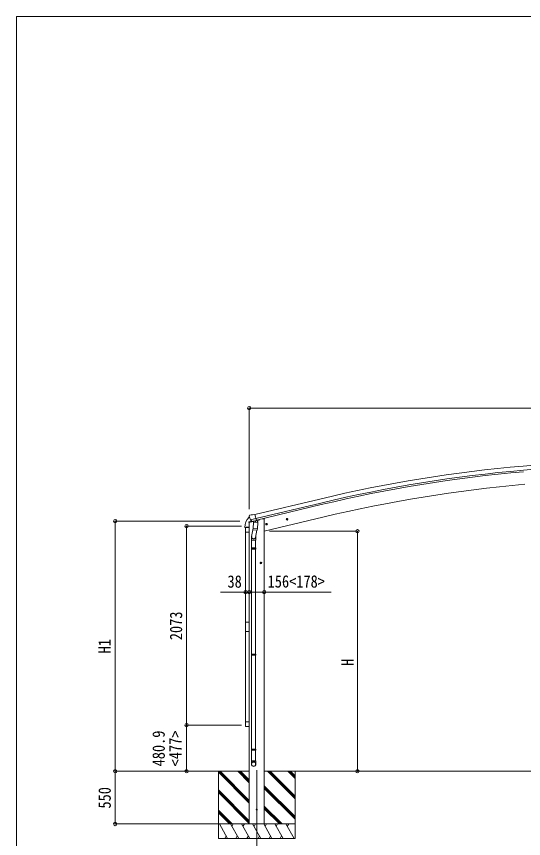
# Model space of a CAD drawing. Units: millimetres at full size. Extents: x -9783 to 9892, y -6828 to 6752.
# Drawn here: x -9783 to -4500, y -1815 to 6752 of the extents above; entities that cross this region are included whole.
import ezdxf
from ezdxf.enums import TextEntityAlignment as Align

# ---------------------------------------------------------------- set-up
doc = ezdxf.new("R2010")
doc.units = ezdxf.units.MM
doc.header["$LTSCALE"] = 35
doc.header["$PDMODE"] = 32
doc.header["$PDSIZE"] = 35
for name, color, linetype, lineweight in [('0-0_0', 7, 'Continuous', 9), ('0-1_本体', 4, 'Continuous', 9), ('0-2_部品', 7, 'Continuous', 9), ('0-8_PARTS2', 2, 'Continuous', 9), ('0-A_寸法', 6, 'Continuous', 9), ('1-1_GLASS', 4, 'Continuous', 9), ('1-2_GLASS_SEAL', 7, 'Continuous', 9), ('1-A', 6, 'Continuous', 9), ('F-0_240', 7, 'Continuous', 9)]:
    doc.layers.add(name, color=color, linetype=linetype, lineweight=lineweight)
doc.styles.add('ＭＳ ゴシック', font='')
doc.styles.get('ＭＳ ゴシック').set_extended_font_data('MS Gothic')

msp = doc.modelspace()

# ---------------------------------------------------------------- linework, layer by layer
at = {"layer": '0-0_0'}
for p, q in [((-7357.93, -1113.2), (-7756.6, -1113.2)), ((-7679.68, -1113.2), (-7679.68, -1813.2)), ((-7357.43, -1430.82), (-7675.04, -1113.21)), ((-7357.43, -1416.68), (-7660.9, -1113.21)), ((-7357.43, -1232.83), (-7477.06, -1113.2)), ((-7357.43, -1218.69), (-7462.92, -1113.2)), ((-7357.43, -1204.55), (-7448.78, -1113.2)), ((-7201.93, -1113.2), (-332.96, -1113.2)), ((-6879.68, -1402.21), (-7168.69, -1113.2)), ((-6879.68, -1388.07), (-7154.55, -1113.2)), ((-6879.68, -1373.93), (-7140.41, -1113.2)), ((-6879.68, -1190.08), (-6956.56, -1113.2)), ((-6879.68, -1175.94), (-6942.42, -1113.2)), ((-6928.27, -1113.21), (-6928.28, -1113.2)), ((-6879.68, -1161.8), (-6928.26, -1113.21)), ((-6879.68, -1113.2), (-6879.68, -1813.2)), ((-7357.43, -1444.96), (-7679.68, -1122.71)), ((-6879.68, -1586.06), (-7201.93, -1263.81)), ((-6879.68, -1600.2), (-7201.93, -1277.95)), ((-7357.43, -1628.81), (-7679.68, -1306.56)), ((-7357.43, -1642.95), (-7679.68, -1320.7)), ((-7357.43, -1657.09), (-7679.68, -1334.84)), ((-6879.68, -1614.34), (-7201.93, -1292.09)), ((-7535.17, -1663.2), (-7679.68, -1518.69)), ((-7549.31, -1663.2), (-7679.68, -1532.83)), ((-7014.67, -1663.2), (-7201.93, -1475.94)), ((-7028.81, -1663.2), (-7201.93, -1490.08)), ((-7042.95, -1663.2), (-7201.93, -1504.23)), ((-7563.45, -1663.2), (-7679.68, -1546.98)), ((-7679.68, -1663.2), (-6879.68, -1663.2)), ((-7582.79, -1813.2), (-7669.39, -1663.2)), ((-7467.32, -1813.2), (-7553.92, -1663.2)), ((-7523.92, -1663.2), (-7538.92, -1689.18)), ((-7351.85, -1813.2), (-7438.45, -1663.2)), ((-7423.45, -1689.18), (-7408.45, -1663.2)), ((-7236.38, -1813.2), (-7322.98, -1663.2)), ((-7307.98, -1689.18), (-7292.98, -1663.2)), ((-7120.91, -1813.2), (-7207.51, -1663.2)), ((-7192.51, -1689.18), (-7177.51, -1663.2)), ((-7005.44, -1813.2), (-7092.04, -1663.2)), ((-7077.04, -1689.18), (-7062.04, -1663.2)), ((-6889.97, -1813.2), (-6976.57, -1663.2)), ((-6961.57, -1689.18), (-6946.57, -1663.2)), ((-7597.79, -1787.22), (-7612.79, -1813.2)), ((-7482.32, -1787.22), (-7497.31, -1813.2)), ((-7366.85, -1787.22), (-7381.84, -1813.2)), ((-7251.38, -1787.22), (-7266.38, -1813.2)), ((-7135.91, -1787.22), (-7150.91, -1813.2)), ((-7020.44, -1787.22), (-7035.43, -1813.2)), ((-6879.68, -1813.2), (-7679.68, -1813.2))]:
    msp.add_line(p, q, dxfattribs=at)
at = {"layer": '0-1_本体'}
for p, q in [((-3813.9, 2127.18), (-4505.31, 2066.95)), ((-3810.13, 2084.18), (-4501.57, 2023.94)), ((-7297.91, 1561.03), (-6622.22, 1722.98)), ((-7287.83, 1519.05), (-6612.16, 1681)), ((-7283.9, 1502.69), (-6608.24, 1664.64)), ((-7358.09, 1477.83), (-7358.09, -1663.2)), ((-7202.43, 1386.8), (-6591.62, 1533.44)), ((-7202.09, 1516.8), (-7202.09, -1663.2))]:
    msp.add_line(p, q, dxfattribs=at)
msp.add_lwpolyline([(-7202.09, 1516.8), (-7222.09, 1516.8), (-7255.94, 1508.68)], dxfattribs=at)
for centre, radius, start, end in [((-3249.47, -12348.27), 14469.82, 94.97901, 103.47901), ((-3249.47, -12348.27), 14426.65, 94.97901, 103.47901), ((-3249.47, -12348.27), 14409.82, 94.97901, 103.47901), ((-3232.05, -12461.37), 14392.42, 95.00113, 103.49889)]:
    msp.add_arc(centre, radius, start, end, dxfattribs=at)
at = {"layer": '0-2_部品'}
for p, q in [((-7359.36, 1545.43), (-7359.09, 1544.28)), ((-7359.36, 1545.43), (-7359.09, 1544.28)), ((-7355.14, 1554.01), (-7359, 1547.71)), ((-7355.14, 1554.01), (-7359, 1547.71)), ((-7352.05, 1556.25), (-7338.87, 1559.42)), ((-7352.05, 1556.25), (-7338.87, 1559.42)), ((-7324.31, 1556.74), (-7337.57, 1559.44)), ((-7324.31, 1556.74), (-7337.57, 1559.44)), ((-7324.31, 1556.74), (-7298.38, 1562.97)), ((-7324.31, 1556.74), (-7298.38, 1562.97)), ((-7360.49, 1477.1), (-7317.79, 1487.35)), ((-7360.49, 1477.1), (-7317.79, 1487.35)), ((-7360.49, 1483.99), (-7360.49, 1477.1)), ((-7360.49, 1483.99), (-7360.49, 1477.1)), ((-7331.98, 1493.2), (-7358.19, 1486.9)), ((-7331.98, 1493.2), (-7358.19, 1486.9)), ((-7345.31, 1505.12), (-7287.8, 1518.93)), ((-7345.31, 1505.12), (-7287.8, 1518.93)), ((-7328.46, 1490.21), (-7344.84, 1504.7)), ((-7328.46, 1490.21), (-7344.84, 1504.7)), ((-7325.75, 1489.65), (-7318.23, 1491.45)), ((-7325.75, 1489.65), (-7318.23, 1491.45)), ((-7324.91, 1489.75), (-7323.38, 1490.12)), ((-7324.91, 1489.75), (-7323.38, 1490.12)), ((-7323.38, 1490.12), (-7286.68, 1498.93)), ((-7323.38, 1490.12), (-7286.68, 1498.93)), ((-7321.54, 1489.89), (-7321.6, 1489.15)), ((-7321.54, 1489.89), (-7321.6, 1489.15)), ((-7320.84, 1488.11), (-7295.03, 1481.67)), ((-7320.84, 1488.11), (-7295.03, 1481.67)), ((-7313.92, 1482.76), (-7318.6, 1415.93)), ((-7313.92, 1482.76), (-7318.6, 1415.93)), ((-7268.23, 1479.57), (-7313.92, 1482.76)), ((-7268.23, 1479.57), (-7313.92, 1482.76)), ((-7312.15, 1485.94), (-7312.38, 1482.66)), ((-7312.15, 1485.94), (-7312.38, 1482.66)), ((-7292.63, 1497.11), (-7293.65, 1482.5)), ((-7292.63, 1497.11), (-7293.65, 1482.5)), ((-7286.68, 1498.93), (-7285.15, 1499.3)), ((-7286.68, 1498.93), (-7285.15, 1499.3)), ((-7283.59, 1501.4), (-7282.65, 1501.34)), ((-7283.59, 1501.4), (-7282.65, 1501.34)), ((-7282.65, 1501.34), (-7269.34, 1486.02)), ((-7282.65, 1501.34), (-7269.34, 1486.02)), ((-7278.66, 1496.74), (-7259.77, 1501.28)), ((-7278.66, 1496.74), (-7259.77, 1501.28)), ((-7272.91, 1412.73), (-7268.23, 1479.57)), ((-7272.91, 1412.73), (-7268.23, 1479.57)), ((-7269.34, 1486.02), (-7269.78, 1479.68)), ((-7269.34, 1486.02), (-7269.78, 1479.68)), ((-7255.94, 1509.45), (-7255.94, 1506.14)), ((-7255.94, 1509.45), (-7255.94, 1506.14)), ((-7187.45, 1458.99), (-7168.01, 1463.66)), ((-7187.45, 1458.99), (-7168.01, 1463.66)), ((-7182.9, 1466.77), (-7185.03, 1459.57)), ((-7182.9, 1466.77), (-7185.03, 1459.57)), ((-7175.6, 1468.52), (-7182.9, 1466.77)), ((-7175.6, 1468.52), (-7182.9, 1466.77)), ((-7175.4, 1451.6), (-7180.06, 1471.05)), ((-7175.4, 1451.6), (-7180.06, 1471.05)), ((-7170.43, 1463.08), (-7175.6, 1468.52)), ((-7170.43, 1463.08), (-7175.6, 1468.52)), ((-7172.56, 1455.88), (-7170.43, 1463.08)), ((-7172.56, 1455.88), (-7170.43, 1463.08)), ((-6973.63, 1510.74), (-6954.18, 1515.41)), ((-6973.63, 1510.74), (-6954.18, 1515.41)), ((-6969.07, 1518.52), (-6971.2, 1511.32)), ((-6969.07, 1518.52), (-6971.2, 1511.32)), ((-6961.77, 1520.27), (-6969.07, 1518.52)), ((-6961.77, 1520.27), (-6969.07, 1518.52)), ((-6961.57, 1503.35), (-6966.24, 1522.8)), ((-6961.57, 1503.35), (-6966.24, 1522.8)), ((-6956.6, 1514.82), (-6961.77, 1520.27)), ((-6956.6, 1514.82), (-6961.77, 1520.27)), ((-6958.74, 1507.63), (-6956.6, 1514.82)), ((-6958.74, 1507.63), (-6956.6, 1514.82)), ((-7318.25, 1420.81), (-7332.78, 1333.04)), ((-7318.25, 1420.81), (-7332.78, 1333.04)), ((-7319.46, 1403.46), (-7318.58, 1415.93)), ((-7319.46, 1403.46), (-7318.58, 1415.93)), ((-7319.06, 1402.1), (-7319.06, 1402.1)), ((-7319.06, 1402.1), (-7319.06, 1402.1)), ((-7272.91, 1412.73), (-7318.6, 1415.93)), ((-7272.91, 1412.73), (-7318.6, 1415.93)), ((-7317.61, 1401.32), (-7275.91, 1398.41)), ((-7317.61, 1401.32), (-7275.91, 1398.41)), ((-7279.43, 1398.65), (-7292.07, 1323.72)), ((-7279.43, 1398.65), (-7292.07, 1323.72)), ((-7272.92, 1412.73), (-7273.81, 1400.04)), ((-7272.92, 1412.73), (-7273.81, 1400.04)), ((-7334.93, 1295.88), (-7334.93, 1330.23)), ((-7334.93, 1295.88), (-7334.93, 1330.23)), ((-7288.93, 1295.88), (-7334.93, 1295.88)), ((-7288.93, 1295.88), (-7334.93, 1295.88)), ((-7332.93, 1295.88), (-7332.93, 1213.36)), ((-7332.93, 1295.88), (-7332.93, 1213.36)), ((-7290.93, 1295.88), (-7290.93, 1213.36)), ((-7290.93, 1295.88), (-7290.93, 1213.36)), ((-7288.93, 1330.54), (-7288.93, 1295.88)), ((-7288.93, 1330.54), (-7288.93, 1295.88)), ((-7334.93, 1211.36), (-7333.93, 1213.36)), ((-7334.93, 1211.36), (-7333.93, 1213.36)), ((-7288.93, 1211.36), (-7334.93, 1211.36)), ((-7288.93, 1211.36), (-7334.93, 1211.36)), ((-7288.93, 1203.36), (-7334.93, 1203.36)), ((-7288.93, 1203.36), (-7334.93, 1203.36)), ((-7289.93, 1213.36), (-7333.93, 1213.36)), ((-7289.93, 1213.36), (-7333.93, 1213.36)), ((-7289.93, 1201.36), (-7333.93, 1201.36)), ((-7289.93, 1201.36), (-7333.93, 1201.36)), ((-7332.93, 1201.36), (-7332.93, 107.17)), ((-7332.93, 1201.36), (-7332.93, 107.17)), ((-7290.93, 1201.36), (-7290.93, 107.17)), ((-7290.93, 1201.36), (-7290.93, 107.17)), ((-7288.93, 1211.36), (-7289.93, 1213.36)), ((-7288.93, 1211.36), (-7289.93, 1213.36)), ((-7288.93, 1203.36), (-7289.93, 1201.36)), ((-7288.93, 1203.36), (-7289.93, 1201.36)), ((-7288.93, 1211.36), (-7288.93, 1203.36)), ((-7288.93, 1211.36), (-7288.93, 1203.36)), ((-7226.43, 1057.3), (-7246.43, 1057.3)), ((-7226.43, 1057.3), (-7246.43, 1057.3)), ((-7236.43, 1064.8), (-7242.93, 1061.05)), ((-7236.43, 1064.8), (-7242.93, 1061.05)), ((-7242.93, 1061.05), (-7242.93, 1053.55)), ((-7242.93, 1061.05), (-7242.93, 1053.55)), ((-7242.93, 1053.55), (-7236.43, 1049.79)), ((-7242.93, 1053.55), (-7236.43, 1049.79)), ((-7236.43, 1047.3), (-7236.43, 1067.3)), ((-7236.43, 1047.3), (-7236.43, 1067.3)), ((-7229.93, 1061.05), (-7236.43, 1064.8)), ((-7229.93, 1061.05), (-7236.43, 1064.8)), ((-7334.93, 105.17), (-7333.93, 107.17)), ((-7334.93, 105.17), (-7333.93, 107.17)), ((-7288.93, 105.17), (-7334.93, 105.17)), ((-7288.93, 105.17), (-7334.93, 105.17)), ((-7288.93, 97.17), (-7334.93, 97.17)), ((-7288.93, 97.17), (-7334.93, 97.17)), ((-7289.93, 107.17), (-7333.93, 107.17)), ((-7289.93, 107.17), (-7333.93, 107.17)), ((-7289.93, 95.17), (-7333.93, 95.17)), ((-7289.93, 95.17), (-7333.93, 95.17)), ((-7332.93, 95.17), (-7332.93, -882.75)), ((-7332.93, 95.17), (-7332.93, -882.75)), ((-7290.93, 95.17), (-7290.93, -882.75)), ((-7290.93, 95.17), (-7290.93, -882.75)), ((-7288.93, 105.17), (-7289.93, 107.17)), ((-7288.93, 105.17), (-7289.93, 107.17)), ((-7288.93, 97.17), (-7289.93, 95.17)), ((-7288.93, 97.17), (-7289.93, 95.17)), ((-7288.93, 105.17), (-7288.93, 97.17)), ((-7288.93, 105.17), (-7288.93, 97.17)), ((-7334.93, -884.75), (-7333.93, -882.75)), ((-7334.93, -884.75), (-7333.93, -882.75)), ((-7288.93, -884.75), (-7334.93, -884.75)), ((-7288.93, -884.75), (-7334.93, -884.75)), ((-7288.93, -892.75), (-7334.93, -892.75)), ((-7288.93, -892.75), (-7334.93, -892.75)), ((-7289.93, -882.75), (-7333.93, -882.75)), ((-7289.93, -882.75), (-7333.93, -882.75)), ((-7289.93, -894.75), (-7333.93, -894.75)), ((-7289.93, -894.75), (-7333.93, -894.75)), ((-7332.93, -894.75), (-7332.93, -1004.75)), ((-7332.93, -894.75), (-7332.93, -1004.75)), ((-7290.93, -894.75), (-7290.93, -1004.75)), ((-7290.93, -894.75), (-7290.93, -1004.75)), ((-7288.93, -884.75), (-7289.93, -882.75)), ((-7288.93, -884.75), (-7289.93, -882.75)), ((-7288.93, -892.75), (-7289.93, -894.75)), ((-7288.93, -892.75), (-7289.93, -894.75)), ((-7288.93, -884.75), (-7288.93, -892.75)), ((-7288.93, -884.75), (-7288.93, -892.75)), ((-7334.93, -1038.9), (-7334.93, -1004.75)), ((-7288.93, -1004.75), (-7334.93, -1004.75)), ((-7334.93, -1038.9), (-7334.93, -1004.75)), ((-7288.93, -1004.75), (-7334.93, -1004.75)), ((-7288.93, -1038.9), (-7288.93, -1004.75)), ((-7288.93, -1038.9), (-7288.93, -1004.75))]:
    msp.add_line(p, q, dxfattribs=at)
for points in [[(-7292.95, 1497.52), (-7283.22, 1499.86), (-7298.38, 1562.97)], [(-7292.95, 1497.52), (-7283.22, 1499.86), (-7298.38, 1562.97)], [(-7345.58, 1505.7), (-7344.99, 1504.86), (-7344.84, 1504.7)], [(-7345.58, 1505.7), (-7344.99, 1504.86), (-7344.84, 1504.7)], [(-7292.95, 1497.52), (-7293.18, 1497.37), (-7317.95, 1491.42), (-7318.23, 1491.45)], [(-7292.95, 1497.52), (-7293.18, 1497.37), (-7317.95, 1491.42), (-7318.23, 1491.45)], [(-7185.03, 1459.57), (-7179.86, 1454.13), (-7172.56, 1455.88)], [(-7185.03, 1459.57), (-7179.86, 1454.13), (-7172.56, 1455.88)], [(-6971.2, 1511.32), (-6966.03, 1505.88), (-6958.74, 1507.63)], [(-6971.2, 1511.32), (-6966.03, 1505.88), (-6958.74, 1507.63)], [(-7334.93, 1211.36), (-7334.93, 1203.36), (-7333.93, 1201.36)], [(-7334.93, 1211.36), (-7334.93, 1203.36), (-7333.93, 1201.36)], [(-7236.43, 1049.79), (-7229.93, 1053.55), (-7229.93, 1061.05)], [(-7236.43, 1049.79), (-7229.93, 1053.55), (-7229.93, 1061.05)], [(-7334.93, 105.17), (-7334.93, 97.17), (-7333.93, 95.17)], [(-7334.93, 105.17), (-7334.93, 97.17), (-7333.93, 95.17)], [(-7334.93, -884.75), (-7334.93, -892.75), (-7333.93, -894.75)], [(-7334.93, -884.75), (-7334.93, -892.75), (-7333.93, -894.75)]]:
    msp.add_lwpolyline(points, dxfattribs=at)
for centre, radius in [((-7177.73, 1461.32), 8.5), ((-7177.73, 1461.32), 8.5), ((-7177.73, 1461.32), 7.7), ((-7177.73, 1461.32), 7.7), ((-7177.73, 1461.32), 6.5), ((-7177.73, 1461.32), 6.5), ((-6963.9, 1513.07), 8.5), ((-6963.9, 1513.07), 8.5), ((-6963.9, 1513.07), 7.7), ((-6963.9, 1513.07), 7.7), ((-6963.9, 1513.07), 6.5), ((-6963.9, 1513.07), 6.5), ((-7236.43, 1057.3), 8.5), ((-7236.43, 1057.3), 8.5), ((-7236.43, 1057.3), 7.7), ((-7236.43, 1057.3), 7.7), ((-7236.43, 1057.3), 6.5), ((-7236.43, 1057.3), 6.5)]:
    msp.add_circle(centre, radius, dxfattribs=at)
at = {"layer": '0-2_部品', "color": 4}
msp.add_circle((-7280.18, -1513.2), 4.5, dxfattribs=at)
msp.add_circle((-7280.18, -1513.2), 4.5, dxfattribs=at)
at = {"layer": '0-2_部品'}
for centre, radius, start, end in [((-7162.28, 1591.53), 202.4, 193.5, 205.09125), ((-7162.28, 1591.53), 202.4, 193.5, 205.09125), ((-7350.88, 1551.39), 5, 103.5, 148.5), ((-7350.88, 1551.39), 5, 103.5, 148.5), ((-7338.17, 1556.5), 3, 78.5, 103.5), ((-7338.17, 1556.5), 3, 78.5, 103.5), ((-7357.49, 1483.99), 3, 103.5, 180), ((-7357.49, 1483.99), 3, 103.5, 180), ((-7325.03, 1490.24), 0.5, 248.23754, 283.5), ((-7325.03, 1490.24), 0.5, 248.23754, 283.5), ((-7322.04, 1489.93), 0.5, 356, 103.5), ((-7322.04, 1489.93), 0.5, 356, 103.5), ((-7320.6, 1489.08), 1, 176, 256), ((-7320.6, 1489.08), 1, 176, 256), ((-7294.67, 1482.64), 1.03, 250.03897, 351.96569), ((-7294.67, 1482.64), 1.03, 250.03897, 351.96569), ((-7292.03, 1497.03), 0.604, 100.59842, 172.20595), ((-7292.03, 1497.03), 0.604, 100.59842, 172.20595), ((-7285.27, 1499.78), 0.5, 283.5, 318.76246), ((-7285.27, 1499.78), 0.5, 283.5, 318.76246), ((-7260.94, 1506.14), 5, 283.5, 0), ((-7260.94, 1506.14), 5, 283.5, 0), ((-7317.51, 1403.29), 1.95, 175.04017, 217.47766), ((-7317.51, 1403.29), 1.95, 175.04017, 217.47766), ((-7317.47, 1403.32), 2, 217.40962, 266), ((-7317.47, 1403.32), 2, 217.40962, 266), ((-7275.78, 1400.4), 2, 266, 349.46843), ((-7275.78, 1400.4), 2, 266, 349.46843)]:
    msp.add_arc(centre, radius, start, end, dxfattribs=at)
for centre, major_axis, ratio, start_param, end_param in [((-7356.44, 1546.14), (-1.57, -2.57), 0.99628, 4.712389, 5.4996506), ((-7356.44, 1546.14), (-1.57, -2.57), 0.99628, 4.712389, 5.4996506), ((-7326.47, 1492.47), (-0.73, -2.92), 0.997631, 5.8041905, 6.6006116), ((-7326.47, 1492.47), (-0.73, -2.92), 0.997631, 5.8041905, 6.6006116), ((-7326.41, 1492.7), (2.63, 3.16), 0.650902, 4.0958226, 4.1686332), ((-7326.41, 1492.7), (2.63, 3.16), 0.650902, 4.0958226, 4.1686332), ((-7326.44, 1492.57), (-0.73, -2.92), 0.997631, 0.3902369, 0.4789948), ((-7326.44, 1492.57), (-0.73, -2.92), 0.997631, 0.3902369, 0.4789948), ((-7311.93, 1330.54), (23, 0), 0.996195, 2.5560258, 6.5663028), ((-7311.93, 1330.54), (23, 0), 0.996195, 2.5560258, 6.5663028), ((-7311.93, 1330.54), (21, 0), 0.996195, 2.9349147, 5.9512394), ((-7311.93, 1330.54), (21, 0), 0.996195, 2.9349147, 5.9512394), ((-7311.93, -1037.15), (-23, 0), 0.996195, 3.1415927, 6.2831853), ((-7311.93, -1037.15), (-23, 0), 0.996195, 3.1415927, 6.2831853), ((-7311.93, -1038.9), (-23, 0), 0.996195, 3.1415927, 6.2831853), ((-7311.93, -1038.9), (-23, 0), 0.996195, 3.1415927, 6.2831853), ((-7311.93, -1038.9), (0, -23.43), 0.981806, 4.712389, 7.8539816), ((-7311.93, -1038.9), (0, -23.43), 0.981806, 4.712389, 7.8539816)]:
    msp.add_ellipse(centre, major_axis=major_axis, ratio=ratio, start_param=start_param, end_param=end_param, dxfattribs=at)
msp.add_ellipse((-7311.93, -1038.9), major_axis=(21, 0), ratio=0.996195, dxfattribs=at)
msp.add_ellipse((-7311.93, -1038.9), major_axis=(21, 0), ratio=0.996195, dxfattribs=at)
at = {"layer": '0-8_PARTS2'}
msp.add_line((-7280.18, -1103.99), (-7280.18, -1954.23), dxfattribs=at)
at = {"layer": '0-A_寸法'}
for p, q in [((-7358.09, 2670.7), (-7358.09, 1615.88)), ((-176.09, 2670.7), (-7358.09, 2670.7)), ((-8753.76, 1493.55), (-7455.51, 1493.55)), ((-8753.76, -1113.2), (-8753.76, 1493.55)), ((-8010.95, 1440.66), (-8010.95, -632.34)), ((-6230.61, 1386.8), (-7147.44, 1386.8)), ((-6230.61, -1113.2), (-6230.61, 1386.8)), ((-7358.09, 753.57), (-7202.09, 753.57)), ((-7202.09, 753.57), (-6505.94, 753.57)), ((-8753.76, -1113.2), (-7898.37, -1113.2)), ((-8753.76, -1663.2), (-8753.76, -1113.2)), ((-6230.61, -1113.2), (-6673.47, -1113.2)), ((-8753.76, -1663.2), (-7679.68, -1663.2))]:
    msp.add_line(p, q, dxfattribs=at)
for p in [(-7358.09, 2670.7), (-8753.76, 1493.55), (-6230.61, 1386.8), (-7358.09, 753.57), (-7202.09, 753.57), (-8753.76, -1113.2), (-6230.61, -1113.2), (-8753.76, -1663.2)]:
    msp.add_point(p, dxfattribs=at)
at = {"layer": '1-1_GLASS'}
for p, q in [((-7396.1, 1378.76), (-7396.1, 439.76)), ((-7358.09, 1378.76), (-7358.09, 439.76)), ((-7396.1, 341.76), (-7396.1, -597.24)), ((-7358.09, -597.24), (-7358.09, 341.76))]:
    msp.add_line(p, q, dxfattribs=at)
at = {"layer": '1-2_GLASS_SEAL'}
for p, q in [((-7404.6, 1440.75), (-7404.6, 1428.99)), ((-7404.1, 1428.49), (-7397.84, 1414.99)), ((-7397.34, 1422.26), (-7397.34, 1415.49)), ((-7397.1, 1378.76), (-7397.1, 1422.46)), ((-7357.1, 1378.76), (-7397.1, 1378.76)), ((-7391.6, 1427.96), (-7362.6, 1427.96)), ((-7391.34, 1428.26), (-7358.09, 1428.26)), ((-7357.1, 1422.46), (-7357.1, 1378.76)), ((-7397.1, -597.24), (-7397.1, -640.94)), ((-7357.1, -597.24), (-7397.1, -597.24)), ((-7357.1, -640.94), (-7357.1, -597.24)), ((-7391.6, -646.44), (-7362.6, -646.44))]:
    msp.add_line(p, q, dxfattribs=at)
msp.add_lwpolyline([(-7397.09, 439.76), (-7357.09, 439.76), (-7357.09, 341.76), (-7397.09, 341.76)], close=True, dxfattribs=at)
for centre, radius, start, end in [((-7252.34, 1427.25), 152.26, 135.14293, 180), ((-7355.85, 1529.28), 6.95, 95.39711, 129.45641), ((-7404.1, 1428.99), 0.5, 180, 270), ((-7397.84, 1415.49), 0.5, 270, 0), ((-7391.34, 1422.26), 6, 90, 180), ((-7391.6, 1422.46), 5.5, 90, 180), ((-7362.6, 1422.46), 5.5, 0, 90), ((-7391.6, -640.94), 5.5, 180, 270), ((-7362.6, -640.94), 5.5, 270, 0)]:
    msp.add_arc(centre, radius, start, end, dxfattribs=at)
at = {"layer": '1-A'}
for p, q in [((-8010.95, 1440.66), (-7437.42, 1440.66)), ((-7358.09, 753.57), (-7658.09, 753.57)), ((-7358.09, 753.57), (-7396.12, 753.57)), ((-8010.95, -632.34), (-7437.42, -632.34)), ((-8010.95, -1113.2), (-8010.95, -632.34)), ((-8010.95, -1113.2), (-7437.42, -1113.2))]:
    msp.add_line(p, q, dxfattribs=at)
for p in [(-8010.95, 1440.66), (-7396.12, 753.57), (-7358.09, 753.57), (-8010.95, -632.34), (-8010.95, -1113.2)]:
    msp.add_point(p, dxfattribs=at)
at = {"layer": 'F-0_240', "color": 5}
for q in [(-9783.03, -6828.1), (9396.97, 6751.9)]:
    msp.add_line((-9783.03, 6751.9), q, dxfattribs=at)

# ---------------------------------------------------------------- texts
at = {"layer": '0-A_寸法', "color": 7, "style": 'ＭＳ ゴシック', "width": 0.85}
msp.add_text('156<178>', height=129, dxfattribs=at).set_placement((-7166.09, 761.57), align=Align.BOTTOM_LEFT)
for s, p in [('H1', (-8761.76, 114.18)), ('H', (-6230.61, -15.2)), ('550', (-8761.76, -1502.2))]:
    msp.add_text(s, height=129, rotation=90, dxfattribs=at).set_placement(p, align=Align.BOTTOM_LEFT)
at = {"layer": '1-A', "color": 7, "style": 'ＭＳ ゴシック', "width": 0.85}
msp.add_text('38', height=129, dxfattribs=at).set_placement((-7584.09, 760.57), align=Align.BOTTOM_LEFT)
for s, p in [('2073', (-8017.95, 252.16)), ('480.9', (-8199.31, -1062.77)), ('<477>', (-8024.83, -1062.77))]:
    msp.add_text(s, height=129, rotation=90, dxfattribs=at).set_placement(p, align=Align.BOTTOM_LEFT)

doc.saveas('drawing.dxf')
